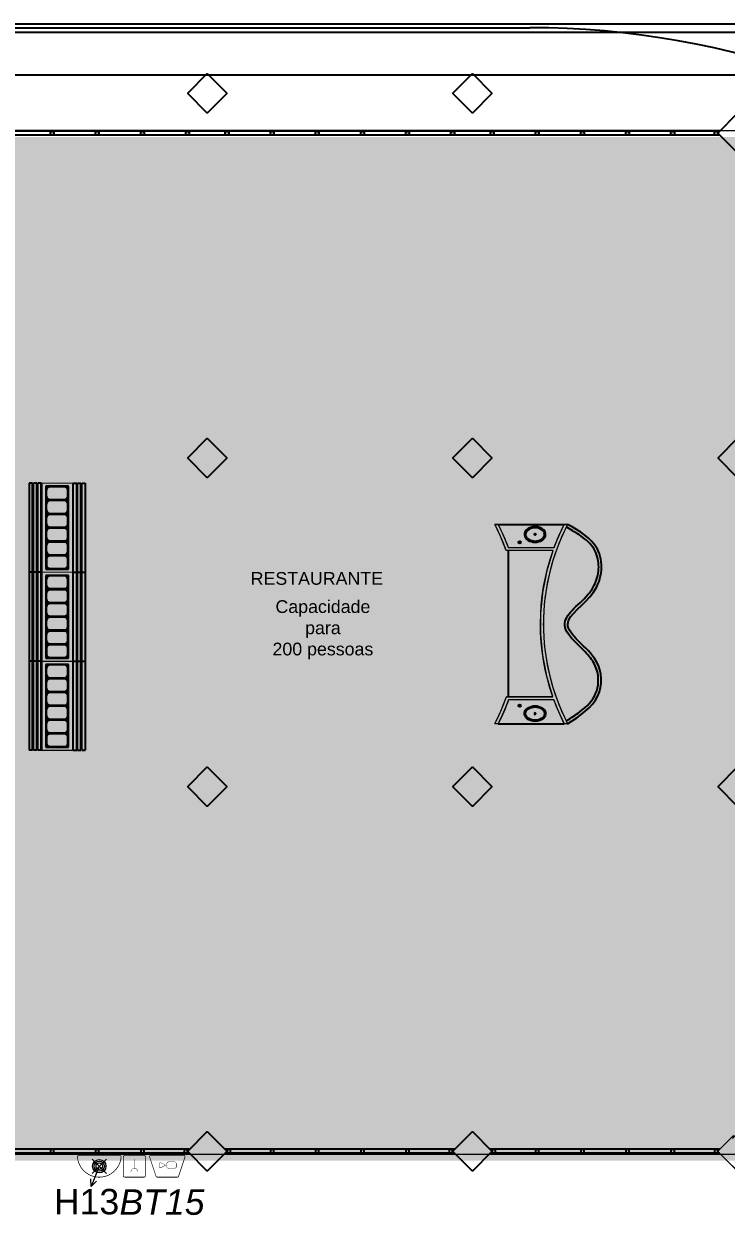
# Model space of a CAD drawing. Header units: metres. Extents: x -331 to 2982, y 362 to 2539.
# Drawn here: x 798.42 to 814.97, y 978.93 to 1007.02 of the extents above; entities that cross this region are included whole.
import ezdxf
from ezdxf.enums import TextEntityAlignment as Align

# ---------------------------------------------------------------- set-up
doc = ezdxf.new("R2010")
doc.units = ezdxf.units.M
doc.layers.get('0').update_dxf_attribs({"color": 251})
doc.layers.add('_salas', color=251, linetype='Continuous', plot=False)
doc.layers.add('Botoeira_antiga', color=74, linetype='Continuous', lineweight=30)
for name, color, linetype in [('CX', 251, 'Continuous'), ('Div', 251, 'Continuous'), ('Est', 251, 'Continuous'), ('Mob', 251, 'Continuous'), ('Pis', 251, 'Continuous')]:
    doc.layers.add(name, color=color, linetype=linetype)
doc.styles.add('ARIAL', font='arial.ttf')
doc.styles.add('DESTAQUE', font='arial.ttf', dxfattribs={"height": 0.4})
doc.styles.get("Standard").update_dxf_attribs({"font": 'arial.ttf', "height": 0.3})
doc.styles.add('X3G_ENTITY_14229032', font='arial.ttf', dxfattribs={"height": 0.6})

# ---------------------------------------------------------------- blocks, each defined once
blk = doc.blocks.new('XR_BL2_AND_MON-REV15$0$PERFIL_UNIT_ALCOA')
at = {"layer": 'CX', "color": 6}
for p, q in [((-21, 13), (-15, 13)), ((31, 13), (24, 13))]:
    blk.add_line(p, q, dxfattribs=at)
at = {"layer": 'CX'}
blk.add_lwpolyline([(-15, 19), (-15, 13), (-34, 13), (-34, 19), (-35, 19), (-35, 99), (45, 99), (45, 19), (43, 19), (43, 13), (24, 13), (24, 19)], close=True, dxfattribs=at)
blk = doc.blocks.new('XR_BL2_AND_MON-REV15$0$P_M')
at = {"layer": 'Est'}
blk.add_lwpolyline([(0.46, -0.431), (0.453, -0.424), (0.46, -0.417), (0.007, 0.035), (0, 0.028), (-0.007, 0.035), (-0.46, -0.417), (-0.453, -0.424), (-0.46, -0.431), (-0.007, -0.884), (0, -0.877), (0.007, -0.884)], close=True, dxfattribs=at)
blk = doc.blocks.new('Cuba01_pl')
at = {"layer": 'Mob'}
for radius in [0.018, 0.013]:
    blk.add_circle((0, 0), radius, dxfattribs=at)
for centre, radius, start, end in [((-0.097, 0.001), 0.152, 174.4524, 224.3819), ((-0.091, -0.004), 0.159, 144.5232, 173.1767), ((-0.091, -0.004), 0.134, 144.8047, 173.0573), ((-0.097, 0.001), 0.127, 174.578, 224.0021), ((-0.071, -0.03), 0.191, 120.725, 141.4841), ((-0.071, -0.03), 0.166, 120.5755, 141.2533), ((-0.002, -0.124), 0.307, 89.5504, 122.7375), ((-0.002, -0.124), 0.282, 89.5504, 122.828), ((0.002, -0.124), 0.307, 57.2625, 90.4496), ((0.002, -0.124), 0.282, 57.172, 90.4496), ((0.071, -0.03), 0.166, 38.7467, 59.4245), ((0.071, -0.03), 0.191, 38.5159, 59.275), ((0.097, 0.001), 0.127, 315.9979, 5.422), ((0.091, -0.004), 0.134, 6.9427, 35.1953), ((0.097, 0.001), 0.152, 315.6181, 5.5476), ((0.091, -0.004), 0.159, 6.8233, 35.4768), ((-0.002, 0.123), 0.306, 228.3244, 270.4838), ((-0.002, 0.123), 0.281, 228.5041, 270.4838), ((0.002, 0.123), 0.281, 269.5162, 311.4959), ((0.002, 0.123), 0.306, 269.5162, 311.6756)]:
    blk.add_arc(centre, radius, start, end, dxfattribs=at)
blk = doc.blocks.new('WEW')
at = {"color": 1, "lineweight": 0, "true_color": 0xe60000}
for p, q in [((1781.244, 994.005), (1781.439, 994.482)), ((1781.439, 994.482), (1781.308, 994.36)), ((1781.439, 994.482), (1781.447, 994.302)), ((1781.075, 994.175), (1781.413, 993.836)), ((1781.413, 994.175), (1781.075, 993.836))]:
    blk.add_line(p, q, dxfattribs=at)
at = {"color": 1, "true_color": 0xe60000, "const_width": 0.0172}
for points in [[(1779.259, 993.747), (1780.023, 993.747, 0.511918), (1780.056, 993.793), (1779.907, 994.24, 0.322823), (1779.874, 994.263), (1779.408, 994.263, 0.322823), (1779.375, 994.24), (1779.226, 993.793, 0.511918)], [(1780.193, 994.263), (1780.641, 994.263, -0.414214), (1780.675, 994.229), (1780.675, 993.782, -0.414214), (1780.641, 993.747), (1780.193, 993.747, -0.414214), (1780.159, 993.782), (1780.159, 994.229, -0.414214)], [(1780.764, 993.748), (1781.724, 993.748, 0.435311), (1781.759, 993.784, 0.930949), (1780.73, 993.784, 0.435311)]]:
    blk.add_lwpolyline(points, format="xyb", close=True, dxfattribs=at)
at = {"color": 1, "true_color": 0xe60000, "const_width": 0.0086}
for points in [[(1779.463, 994.06), (1779.617, 994.06), (1779.652, 994.026), (1779.652, 993.936), (1779.617, 993.902), (1779.463, 993.902), (1779.428, 993.936), (1779.428, 994.026)], [(1779.832, 993.936), (1779.832, 994.026), (1779.802, 994.044), (1779.679, 993.981), (1779.802, 993.918)]]:
    blk.add_lwpolyline(points, close=True, dxfattribs=at)
for points in [[(1780.336, 994.135), (1780.338, 994.117), (1780.344, 994.099), (1780.351, 994.088), (1780.365, 994.073), (1780.373, 994.067), (1780.386, 994.06), (1780.397, 994.057), (1780.413, 994.055), (1780.421, 994.055), (1780.431, 994.056), (1780.45, 994.062), (1780.464, 994.07), (1780.477, 994.082), (1780.488, 994.096), (1780.494, 994.11), (1780.497, 994.122), (1780.498, 994.13), (1780.498, 994.136)], [(1780.417, 993.837), (1780.417, 994.055)]]:
    blk.add_lwpolyline(points, dxfattribs=at)
at = {"color": 1, "lineweight": 0, "true_color": 0xe60000}
for radius in [0.158, 0.119, 0.0774]:
    blk.add_circle((1781.244, 994.005), radius, dxfattribs=at)

msp = doc.modelspace()

# ---------------------------------------------------------------- hatches: boundary and pattern name
at = {"layer": '_salas', "transparency": 33554559}
h = msp.add_hatch(color=256, dxfattribs=at)
h.dxf.hatch_style = 1
h.paths.add_polyline_path([(820.145, 995.212), (820.145, 996.694), (815.201, 996.694), (815.201, 1004.348), (796.551, 1004.348), (796.551, 1005.302), (790.565, 1005.302), (790.467, 1005.302), (790.116, 1005.654), (790.076, 1005.654), (790.076, 979.868), (790.306, 979.868), (790.306, 980.058), (790.46, 980.212), (820.145, 980.212), (820.145, 981.705), (820.386, 981.847), (820.621, 981.997), (820.621, 980.922), (821.261, 980.922), (821.261, 982.473, 0.087526), (823.02, 984.545, 0.418022)])

# ---------------------------------------------------------------- linework, layer by layer
at = {"lineweight": 0}
msp.add_lwpolyline([(790.597, 1005.452), (790.499, 1005.452), (790.148, 1005.804), (790.108, 1005.804), (790.108, 980.018), (790.338, 980.018), (790.338, 980.208), (790.492, 980.362), (820.178, 980.362), (820.178, 981.855), (820.418, 981.997), (820.653, 982.147), (820.653, 981.072), (821.293, 981.072), (821.293, 982.623, 0.087526), (823.053, 984.695)], format="xyb", dxfattribs=at)
for points in [[(790.148, 1005.804), (790.148, 1005.807), (815.653, 1005.807), (815.653, 1001.757), (821.702, 1001.757)], [(820.178, 996.844), (815.233, 996.844), (815.233, 1004.498), (796.583, 1004.498), (796.583, 1005.452), (790.597, 1005.452)]]:
    msp.add_lwpolyline(points, dxfattribs=at)
at = {"layer": 'Div', "lineweight": 0}
msp.add_lwpolyline([(809.521, 990.517, 0.033841), (809.796, 991.153), (810.888, 991.153, -0.170641), (810.895, 994.601), (809.789, 994.601, 0.032775), (809.521, 995.217), (809.6, 995.217, -0.028667), (809.838, 994.671), (810.92, 994.671, -0.028667), (811.159, 995.217), (811.237, 995.217, 0.242604), (811.237, 990.517), (811.159, 990.517, -0.029722), (810.913, 991.083), (809.846, 991.083, -0.029722), (809.6, 990.517)], format="xyb", close=True, dxfattribs=at)
at = {"layer": 'Pis'}
for p, q in [((784.394, 1007.02), (822.159, 1007.02)), ((790.419, 1006.929), (810.35, 1006.929)), ((784.394, 1006.82), (822.158, 1006.82)), ((815.653, 1005.807), (790.148, 1005.807)), ((814.831, 1004.498), (796.583, 1004.498)), ((814.821, 1004.398), (796.583, 1004.398)), ((814.819, 1004.488), (796.588, 1004.488)), ((798.546, 996.189), (798.546, 994.089)), ((798.626, 996.189), (798.546, 996.189)), ((798.626, 994.089), (798.626, 996.189)), ((798.646, 996.129), (798.626, 996.129)), ((798.646, 996.104), (798.626, 996.104)), ((798.646, 994.089), (798.646, 996.189)), ((798.726, 996.189), (798.646, 996.189)), ((798.726, 994.089), (798.726, 996.189)), ((798.746, 996.129), (798.726, 996.129)), ((798.746, 996.104), (798.726, 996.104)), ((798.746, 994.089), (798.746, 996.189)), ((798.826, 996.189), (798.746, 996.189)), ((798.826, 994.089), (798.826, 996.189)), ((798.846, 996.129), (798.826, 996.129)), ((798.846, 996.104), (798.826, 996.104)), ((798.941, 996.114), (798.941, 994.164)), ((799.471, 996.114), (798.941, 996.114)), ((798.956, 995.881), (798.956, 996.021)), ((799.376, 996.101), (799.036, 996.101)), ((799.456, 995.881), (799.456, 996.021)), ((799.471, 994.164), (799.471, 996.114)), ((799.566, 996.129), (799.586, 996.129)), ((799.566, 996.104), (799.586, 996.104)), ((799.586, 994.089), (799.586, 996.189)), ((799.586, 996.189), (799.666, 996.189)), ((799.666, 994.089), (799.666, 996.189)), ((799.666, 996.129), (799.686, 996.129)), ((799.666, 996.104), (799.686, 996.104)), ((799.686, 994.089), (799.686, 996.189)), ((799.686, 996.189), (799.766, 996.189)), ((799.766, 994.089), (799.766, 996.189)), ((799.766, 996.129), (799.786, 996.129)), ((799.766, 996.104), (799.786, 996.104)), ((799.786, 994.089), (799.786, 996.189)), ((799.786, 996.189), (799.866, 996.189)), ((799.866, 996.189), (799.866, 994.089)), ((799.471, 995.789), (798.941, 995.789)), ((798.956, 995.556), (798.956, 995.696)), ((799.036, 995.801), (799.376, 995.801)), ((799.376, 995.776), (799.036, 995.776)), ((799.456, 995.556), (799.456, 995.696)), ((798.941, 995.464), (799.471, 995.464)), ((798.956, 995.231), (798.956, 995.371)), ((799.036, 995.476), (799.376, 995.476)), ((799.376, 995.451), (799.036, 995.451)), ((799.456, 995.231), (799.456, 995.371)), ((799.471, 995.139), (798.941, 995.139)), ((799.036, 995.151), (799.376, 995.151)), ((799.376, 995.126), (799.036, 995.126)), ((809.6, 995.217), (811.159, 995.217)), ((798.941, 994.814), (799.471, 994.814)), ((798.956, 994.906), (798.956, 995.046)), ((799.036, 994.826), (799.376, 994.826)), ((799.376, 994.801), (799.036, 994.801)), ((799.456, 994.906), (799.456, 995.046)), ((798.956, 994.581), (798.956, 994.721)), ((799.456, 994.581), (799.456, 994.721)), ((809.846, 991.153), (809.846, 994.601)), ((798.941, 994.489), (799.471, 994.489)), ((798.956, 994.396), (798.956, 994.256)), ((799.036, 994.501), (799.376, 994.501)), ((799.376, 994.476), (799.036, 994.476)), ((799.456, 994.256), (799.456, 994.396)), ((798.546, 994.089), (798.546, 991.989)), ((798.626, 994.089), (798.546, 994.089)), ((798.626, 994.089), (798.546, 994.089)), ((798.646, 994.174), (798.626, 994.174)), ((798.646, 994.149), (798.626, 994.149)), ((798.626, 991.989), (798.626, 994.089)), ((798.646, 994.029), (798.626, 994.029)), ((798.646, 994.004), (798.626, 994.004)), ((798.646, 991.989), (798.646, 994.089)), ((798.726, 994.089), (798.646, 994.089)), ((798.726, 994.089), (798.646, 994.089)), ((798.746, 994.174), (798.726, 994.174)), ((798.746, 994.149), (798.726, 994.149)), ((798.726, 991.989), (798.726, 994.089)), ((798.746, 994.029), (798.726, 994.029)), ((798.746, 994.004), (798.726, 994.004)), ((798.746, 991.989), (798.746, 994.089)), ((798.826, 994.089), (798.746, 994.089)), ((798.826, 994.089), (798.746, 994.089)), ((798.846, 994.174), (798.826, 994.174)), ((798.846, 994.149), (798.826, 994.149)), ((798.826, 991.989), (798.826, 994.089)), ((798.846, 994.029), (798.826, 994.029)), ((798.846, 994.004), (798.826, 994.004)), ((798.941, 994.164), (799.471, 994.164)), ((798.941, 994.014), (798.941, 992.064)), ((799.471, 994.014), (798.941, 994.014)), ((799.036, 994.176), (799.376, 994.176)), ((799.376, 994.001), (799.036, 994.001)), ((799.471, 992.064), (799.471, 994.014)), ((799.566, 994.174), (799.586, 994.174)), ((799.566, 994.149), (799.586, 994.149)), ((799.566, 994.029), (799.586, 994.029)), ((799.566, 994.004), (799.586, 994.004)), ((799.586, 991.989), (799.586, 994.089)), ((799.586, 994.089), (799.666, 994.089)), ((799.586, 994.089), (799.666, 994.089)), ((799.666, 994.174), (799.686, 994.174)), ((799.666, 994.149), (799.686, 994.149)), ((799.666, 991.989), (799.666, 994.089)), ((799.666, 994.029), (799.686, 994.029)), ((799.666, 994.004), (799.686, 994.004)), ((799.686, 991.989), (799.686, 994.089)), ((799.686, 994.089), (799.766, 994.089)), ((799.686, 994.089), (799.766, 994.089)), ((799.766, 994.174), (799.786, 994.174)), ((799.766, 994.149), (799.786, 994.149)), ((799.766, 991.989), (799.766, 994.089)), ((799.766, 994.029), (799.786, 994.029)), ((799.766, 994.004), (799.786, 994.004)), ((799.786, 991.989), (799.786, 994.089)), ((799.786, 994.089), (799.866, 994.089)), ((799.786, 994.089), (799.866, 994.089)), ((799.866, 994.089), (799.866, 991.989)), ((799.471, 993.689), (798.941, 993.689)), ((798.956, 993.781), (798.956, 993.921)), ((799.036, 993.701), (799.376, 993.701)), ((799.376, 993.676), (799.036, 993.676)), ((799.456, 993.781), (799.456, 993.921)), ((798.956, 993.456), (798.956, 993.596)), ((799.456, 993.456), (799.456, 993.596)), ((798.941, 993.364), (799.471, 993.364)), ((798.956, 993.131), (798.956, 993.271)), ((799.036, 993.376), (799.376, 993.376)), ((799.376, 993.351), (799.036, 993.351)), ((799.456, 993.131), (799.456, 993.271)), ((799.471, 993.039), (798.941, 993.039)), ((798.956, 992.806), (798.956, 992.946)), ((799.036, 993.051), (799.376, 993.051)), ((799.376, 993.026), (799.036, 993.026)), ((799.456, 992.806), (799.456, 992.946)), ((798.941, 992.714), (799.471, 992.714)), ((798.956, 992.481), (798.956, 992.621)), ((799.036, 992.726), (799.376, 992.726)), ((799.376, 992.701), (799.036, 992.701)), ((799.456, 992.481), (799.456, 992.621)), ((798.941, 992.389), (799.471, 992.389)), ((798.956, 992.296), (798.956, 992.156)), ((799.036, 992.401), (799.376, 992.401)), ((799.376, 992.376), (799.036, 992.376)), ((799.456, 992.156), (799.456, 992.296)), ((798.546, 991.989), (798.546, 989.889)), ((798.626, 991.989), (798.546, 991.989)), ((798.626, 991.989), (798.546, 991.989)), ((798.646, 992.074), (798.626, 992.074)), ((798.646, 992.049), (798.626, 992.049)), ((798.626, 989.889), (798.626, 991.989)), ((798.646, 989.889), (798.646, 991.989)), ((798.726, 991.989), (798.646, 991.989)), ((798.726, 991.989), (798.646, 991.989)), ((798.746, 992.074), (798.726, 992.074)), ((798.746, 992.049), (798.726, 992.049)), ((798.726, 989.889), (798.726, 991.989)), ((798.746, 989.889), (798.746, 991.989)), ((798.826, 991.989), (798.746, 991.989)), ((798.826, 991.989), (798.746, 991.989)), ((798.846, 992.074), (798.826, 992.074)), ((798.846, 992.049), (798.826, 992.049)), ((798.826, 989.889), (798.826, 991.989)), ((798.941, 992.064), (799.471, 992.064)), ((799.036, 992.076), (799.376, 992.076)), ((799.566, 992.074), (799.586, 992.074)), ((799.566, 992.049), (799.586, 992.049)), ((799.586, 989.889), (799.586, 991.989)), ((799.586, 991.989), (799.666, 991.989)), ((799.586, 991.989), (799.666, 991.989)), ((799.666, 992.074), (799.686, 992.074)), ((799.666, 992.049), (799.686, 992.049)), ((799.666, 989.889), (799.666, 991.989)), ((799.686, 989.889), (799.686, 991.989)), ((799.686, 991.989), (799.766, 991.989)), ((799.686, 991.989), (799.766, 991.989)), ((799.766, 992.074), (799.786, 992.074)), ((799.766, 992.049), (799.786, 992.049)), ((799.766, 989.889), (799.766, 991.989)), ((799.786, 989.889), (799.786, 991.989)), ((799.786, 991.989), (799.866, 991.989)), ((799.786, 991.989), (799.866, 991.989)), ((799.866, 991.989), (799.866, 989.889)), ((798.646, 991.929), (798.626, 991.929)), ((798.646, 991.904), (798.626, 991.904)), ((798.746, 991.929), (798.726, 991.929)), ((798.746, 991.904), (798.726, 991.904)), ((798.846, 991.929), (798.826, 991.929)), ((798.846, 991.904), (798.826, 991.904)), ((798.941, 991.914), (798.941, 989.964)), ((799.471, 991.914), (798.941, 991.914)), ((798.956, 991.681), (798.956, 991.821)), ((799.376, 991.901), (799.036, 991.901)), ((799.456, 991.681), (799.456, 991.821)), ((799.471, 989.964), (799.471, 991.914)), ((799.566, 991.929), (799.586, 991.929)), ((799.566, 991.904), (799.586, 991.904)), ((799.666, 991.929), (799.686, 991.929)), ((799.666, 991.904), (799.686, 991.904)), ((799.766, 991.929), (799.786, 991.929)), ((799.766, 991.904), (799.786, 991.904)), ((799.471, 991.589), (798.941, 991.589)), ((798.956, 991.356), (798.956, 991.496)), ((799.036, 991.601), (799.376, 991.601)), ((799.376, 991.576), (799.036, 991.576)), ((799.456, 991.356), (799.456, 991.496)), ((798.941, 991.264), (799.471, 991.264)), ((798.956, 991.031), (798.956, 991.171)), ((799.036, 991.276), (799.376, 991.276)), ((799.376, 991.251), (799.036, 991.251)), ((799.456, 991.031), (799.456, 991.171)), ((799.471, 990.939), (798.941, 990.939)), ((799.036, 990.951), (799.376, 990.951)), ((799.376, 990.926), (799.036, 990.926)), ((798.941, 990.614), (799.471, 990.614)), ((798.956, 990.706), (798.956, 990.846)), ((799.036, 990.626), (799.376, 990.626)), ((799.376, 990.601), (799.036, 990.601)), ((799.456, 990.706), (799.456, 990.846)), ((798.956, 990.381), (798.956, 990.521)), ((799.036, 990.301), (799.376, 990.301)), ((799.456, 990.381), (799.456, 990.521)), ((809.6, 990.517), (811.159, 990.517)), ((798.941, 990.289), (799.471, 990.289)), ((798.956, 990.196), (798.956, 990.056)), ((799.376, 990.276), (799.036, 990.276)), ((799.456, 990.056), (799.456, 990.196)), ((798.626, 989.889), (798.546, 989.889)), ((798.646, 989.974), (798.626, 989.974)), ((798.646, 989.949), (798.626, 989.949)), ((798.726, 989.889), (798.646, 989.889)), ((798.746, 989.974), (798.726, 989.974)), ((798.746, 989.949), (798.726, 989.949)), ((798.826, 989.889), (798.746, 989.889)), ((798.846, 989.974), (798.826, 989.974)), ((798.846, 989.949), (798.826, 989.949)), ((798.941, 989.964), (799.471, 989.964)), ((799.036, 989.976), (799.376, 989.976)), ((799.566, 989.974), (799.586, 989.974)), ((799.566, 989.949), (799.586, 989.949)), ((799.586, 989.889), (799.666, 989.889)), ((799.666, 989.974), (799.686, 989.974)), ((799.666, 989.949), (799.686, 989.949)), ((799.686, 989.889), (799.766, 989.889)), ((799.766, 989.974), (799.786, 989.974)), ((799.766, 989.949), (799.786, 989.949)), ((799.786, 989.889), (799.866, 989.889)), ((802.319, 980.482), (796.91, 980.482)), ((802.276, 980.392), (802.276, 980.482)), ((802.276, 980.482), (802.326, 980.482)), ((808.569, 980.482), (803.16, 980.482)), ((808.526, 980.392), (808.526, 980.482)), ((808.526, 980.482), (808.576, 980.482)), ((814.819, 980.482), (809.41, 980.482)), ((814.776, 980.392), (814.776, 980.482)), ((814.776, 980.482), (814.826, 980.482)), ((802.326, 980.382), (796.91, 980.382)), ((802.316, 980.392), (796.92, 980.392)), ((802.316, 980.392), (802.276, 980.392)), ((808.576, 980.382), (803.16, 980.382)), ((808.566, 980.392), (803.17, 980.392)), ((808.566, 980.392), (808.526, 980.392)), ((814.826, 980.382), (809.41, 980.382)), ((814.816, 980.392), (809.42, 980.392)), ((814.816, 980.392), (814.776, 980.392))]:
    msp.add_line(p, q, dxfattribs=at)
at = {"layer": 'Pis', "const_width": 0.03}
msp.add_lwpolyline([(790.597, 1005.452), (790.499, 1005.452), (790.148, 1005.804), (790.108, 1005.804), (790.108, 980.018), (790.338, 980.018), (790.338, 980.208), (790.492, 980.362), (820.178, 980.362), (820.178, 981.855), (820.418, 981.997), (820.653, 982.147), (820.653, 981.072), (821.293, 981.072), (821.293, 982.623, 0.087526), (823.053, 984.695)], format="xyb", dxfattribs=at)
for points in [[(790.148, 1005.804), (790.148, 1005.807), (815.653, 1005.807), (815.653, 1001.757), (821.702, 1001.757)], [(820.178, 996.844), (815.233, 996.844), (815.233, 1004.498), (796.583, 1004.498), (796.583, 1005.452), (790.597, 1005.452)]]:
    msp.add_lwpolyline(points, dxfattribs=at)
for points in [[(799.566, 996.189), (799.566, 994.089), (798.846, 994.089), (798.846, 996.189)], [(799.566, 994.089), (799.566, 991.989), (798.846, 991.989), (798.846, 994.089)], [(799.566, 991.989), (799.566, 989.889), (798.846, 989.889), (798.846, 991.989)], [(815.233, 980.909), (815.233, 980.847), (815.133, 980.747), (815.133, 980.789), (814.783, 980.439), (814.79, 980.432), (814.783, 980.425), (815.236, 979.973), (815.243, 979.98), (815.25, 979.973), (815.696, 980.418), (815.696, 980.446)]]:
    msp.add_lwpolyline(points, close=True, dxfattribs=at)
msp.add_lwpolyline([(809.521, 990.517, 0.033841), (809.796, 991.153), (810.888, 991.153, -0.170641), (810.895, 994.601), (809.789, 994.601, 0.032775), (809.521, 995.217), (809.6, 995.217, -0.028667), (809.838, 994.671), (810.92, 994.671, -0.028667), (811.159, 995.217), (811.237, 995.217, 0.242604), (811.237, 990.517), (811.159, 990.517, -0.029722), (810.913, 991.083), (809.846, 991.083, -0.029722), (809.6, 990.517)], format="xyb", close=True, dxfattribs=at)
at = {"layer": 'Pis'}
for centre, radius in [((810.108, 994.792), 0.027), ((810.108, 994.792), 0.0195), ((810.108, 990.942), 0.027), ((810.108, 990.942), 0.0195)]:
    msp.add_circle(centre, radius, dxfattribs=at)
for centre, radius, start, end in [((810.35, 986.929), 20, 49.957, 90), ((799.036, 996.021), 0.08, 90, 180), ((799.376, 996.021), 0.08, 0, 90), ((799.036, 995.881), 0.08, 180, 270), ((799.036, 995.696), 0.08, 90, 180), ((799.376, 995.881), 0.08, 270, 0), ((799.376, 995.696), 0.08, 0, 90), ((799.036, 995.556), 0.08, 180, 270), ((799.036, 995.371), 0.08, 90, 180), ((799.376, 995.556), 0.08, 270, 0), ((799.376, 995.371), 0.08, 0, 90), ((799.036, 995.231), 0.08, 180, 270), ((799.036, 995.046), 0.08, 90, 180), ((799.376, 995.231), 0.08, 270, 0), ((799.376, 995.046), 0.08, 0, 90), ((799.036, 994.906), 0.08, 180, 270), ((799.036, 994.721), 0.08, 90, 180), ((799.376, 994.906), 0.08, 270, 0), ((799.376, 994.721), 0.08, 0, 90), ((799.036, 994.581), 0.08, 180, 270), ((799.376, 994.581), 0.08, 270, 0), ((799.036, 994.396), 0.08, 90, 180), ((799.036, 994.256), 0.08, 180, 270), ((799.376, 994.396), 0.08, 0, 90), ((799.376, 994.256), 0.08, 270, 0), ((799.036, 993.921), 0.08, 90, 180), ((799.376, 993.921), 0.08, 0, 90), ((799.036, 993.781), 0.08, 180, 270), ((799.036, 993.596), 0.08, 90, 180), ((799.376, 993.781), 0.08, 270, 0), ((799.376, 993.596), 0.08, 0, 90), ((799.036, 993.456), 0.08, 180, 270), ((799.376, 993.456), 0.08, 270, 0), ((799.036, 993.271), 0.08, 90, 180), ((799.036, 993.131), 0.08, 180, 270), ((799.376, 993.271), 0.08, 0, 90), ((799.376, 993.131), 0.08, 270, 0), ((799.036, 992.946), 0.08, 90, 180), ((799.376, 992.946), 0.08, 0, 90), ((799.036, 992.806), 0.08, 180, 270), ((799.036, 992.621), 0.08, 90, 180), ((799.376, 992.806), 0.08, 270, 0), ((799.376, 992.621), 0.08, 0, 90), ((799.036, 992.481), 0.08, 180, 270), ((799.036, 992.296), 0.08, 90, 180), ((799.376, 992.481), 0.08, 270, 0), ((799.376, 992.296), 0.08, 0, 90), ((799.036, 992.156), 0.08, 180, 270), ((799.376, 992.156), 0.08, 270, 0), ((799.036, 991.821), 0.08, 90, 180), ((799.376, 991.821), 0.08, 0, 90), ((799.036, 991.681), 0.08, 180, 270), ((799.036, 991.496), 0.08, 90, 180), ((799.376, 991.681), 0.08, 270, 0), ((799.376, 991.496), 0.08, 0, 90), ((799.036, 991.356), 0.08, 180, 270), ((799.036, 991.171), 0.08, 90, 180), ((799.376, 991.356), 0.08, 270, 0), ((799.376, 991.171), 0.08, 0, 90), ((799.036, 991.031), 0.08, 180, 270), ((799.036, 990.846), 0.08, 90, 180), ((799.376, 991.031), 0.08, 270, 0), ((799.376, 990.846), 0.08, 0, 90), ((799.036, 990.706), 0.08, 180, 270), ((799.036, 990.521), 0.08, 90, 180), ((799.376, 990.706), 0.08, 270, 0), ((799.376, 990.521), 0.08, 0, 90), ((799.036, 990.381), 0.08, 180, 270), ((799.376, 990.381), 0.08, 270, 0), ((799.036, 990.196), 0.08, 90, 180), ((799.036, 990.056), 0.08, 180, 270), ((799.376, 990.196), 0.08, 0, 90), ((799.376, 990.056), 0.08, 270, 0)]:
    msp.add_arc(centre, radius, start, end, dxfattribs=at)
msp.add_open_spline([(811.206, 990.58), (811.316, 990.65), (811.424, 990.72), (811.689, 990.919), (811.825, 991.055), (811.971, 991.399), (811.984, 991.61), (811.885, 991.91), (811.827, 992.009), (811.669, 992.199), (811.574, 992.29), (811.398, 992.461), (811.316, 992.542), (811.209, 992.693), (811.173, 992.764), (811.166, 992.906), (811.186, 992.969), (811.25, 993.08), (811.293, 993.133), (811.456, 993.306), (811.603, 993.428), (811.812, 993.673), (811.88, 993.793), (811.962, 994.045), (811.977, 994.176), (811.953, 994.445), (811.904, 994.577), (811.743, 994.797), (811.63, 994.89), (811.408, 995.038), (811.308, 995.096), (811.206, 995.154)], degree=3, knots=[0.006577, 0.006577, 0.006577, 0.006577, 0.374713, 0.374713, 0.998912, 0.998912, 1.623111, 1.623111, 1.958067, 1.958067, 2.293024, 2.293024, 2.611399, 2.611399, 2.863782, 2.863782, 3.068902, 3.068902, 3.274023, 3.274023, 3.750371, 3.750371, 4.142084, 4.142084, 4.533797, 4.533797, 4.997408, 4.997408, 5.46102, 5.46102, 5.790648, 5.790648, 5.790648, 5.790648], dxfattribs=at)
msp.add_spline([(811.237, 990.517), (811.952, 991.176), (811.914, 991.99), (811.239, 992.867), (811.849, 993.618), (811.939, 994.635), (811.237, 995.217)], degree=3, dxfattribs=at)

# ---------------------------------------------------------------- block references
at = {"lineweight": 0, "rotation": 180}
msp.add_blockref('WEW', (2581.442, 1974.086), dxfattribs=at)
at = {"layer": 'Pis'}
for name, p, rotation in [('XR_BL2_AND_MON-REV15$0$P_M', (802.319, 1005.382), 90), ('XR_BL2_AND_MON-REV15$0$P_M', (808.569, 1005.382), 90), ('XR_BL2_AND_MON-REV15$0$P_M', (814.819, 1004.443), 90), ('XR_BL2_AND_MON-REV15$0$P_M', (802.319, 996.782), 90), ('XR_BL2_AND_MON-REV15$0$P_M', (808.569, 996.782), 90), ('XR_BL2_AND_MON-REV15$0$P_M', (814.819, 996.782), 90), ('Cuba01_pl', (810.471, 994.98), 180), ('XR_BL2_AND_MON-REV15$0$P_M', (802.319, 989.032), 90), ('XR_BL2_AND_MON-REV15$0$P_M', (808.569, 989.032), 90), ('XR_BL2_AND_MON-REV15$0$P_M', (814.819, 989.032), 90), ('XR_BL2_AND_MON-REV15$0$P_M', (802.319, 980.432), 90), ('XR_BL2_AND_MON-REV15$0$P_M', (808.569, 980.432), 90)]:
    msp.add_blockref(name, p, dxfattribs=dict(at, rotation=rotation))
at = {"layer": 'Pis', "xscale": 0.001000000000203727, "yscale": 0.001000000000203727, "zscale": 0.001000000000203727, "rotation": 180}
for p in [(799.09, 1004.501), (800.155, 1004.501), (801.219, 1004.501), (802.281, 1004.501), (803.214, 1004.501), (804.276, 1004.501), (805.34, 1004.501), (806.405, 1004.501), (807.469, 1004.501), (808.533, 1004.501), (809.464, 1004.501), (810.526, 1004.501), (811.59, 1004.501), (812.655, 1004.501), (813.719, 1004.501), (814.743, 1004.501)]:
    msp.add_blockref('XR_BL2_AND_MON-REV15$0$PERFIL_UNIT_ALCOA', p, dxfattribs=at)
at = {"layer": 'Pis', "xscale": -1}
msp.add_blockref('Cuba01_pl', (810.471, 990.754), dxfattribs=at)
at = {"layer": 'Pis', "xscale": -0.001000000000203727, "yscale": 0.001000000000203727, "zscale": 0.0009999999999763531}
for p in [(799.09, 980.379), (800.155, 980.379), (801.219, 980.379), (802.241, 980.379), (803.254, 980.379), (804.276, 980.374), (805.34, 980.379), (806.405, 980.379), (807.469, 980.379), (808.491, 980.379), (809.504, 980.379), (810.526, 980.374), (811.59, 980.379), (812.655, 980.379), (813.719, 980.379), (814.741, 980.379)]:
    msp.add_blockref('XR_BL2_AND_MON-REV15$0$PERFIL_UNIT_ALCOA', p, dxfattribs=at)

# ---------------------------------------------------------------- texts
at = {"layer": 'Botoeira_antiga', "color": 32, "linetype": 'Continuous', "lineweight": 0, "true_color": 0xcd6928, "insert": (800.674, 979.535), "char_height": 0.6, "width": 13.3188, "attachment_point": 1}
msp.add_mtext('{\\fArial|b0|i1|c0|p34;BT15}', dxfattribs=at)
at = {"layer": 'Div', "color": 96, "linetype": 'Continuous', "lineweight": 0, "true_color": 0x008000, "insert": (799.13, 979.546), "char_height": 0.6, "width": 13.3188, "attachment_point": 1, "style": 'X3G_ENTITY_14229032'}
msp.add_mtext('H13', dxfattribs=at)
at = {"layer": 'Pis', "style": 'ARIAL'}
msp.add_text('RESTAURANTE', height=0.3, dxfattribs=at).set_placement((805.327, 993.792), align=Align.CENTER)
at = {"layer": 'Pis', "insert": (805.469, 992.037), "char_height": 0.3, "width": 3.68477, "attachment_point": 8, "style": 'DESTAQUE'}
msp.add_mtext('Capacidade\\Ppara\\P200 pessoas', dxfattribs=at)

doc.saveas('drawing.dxf')
